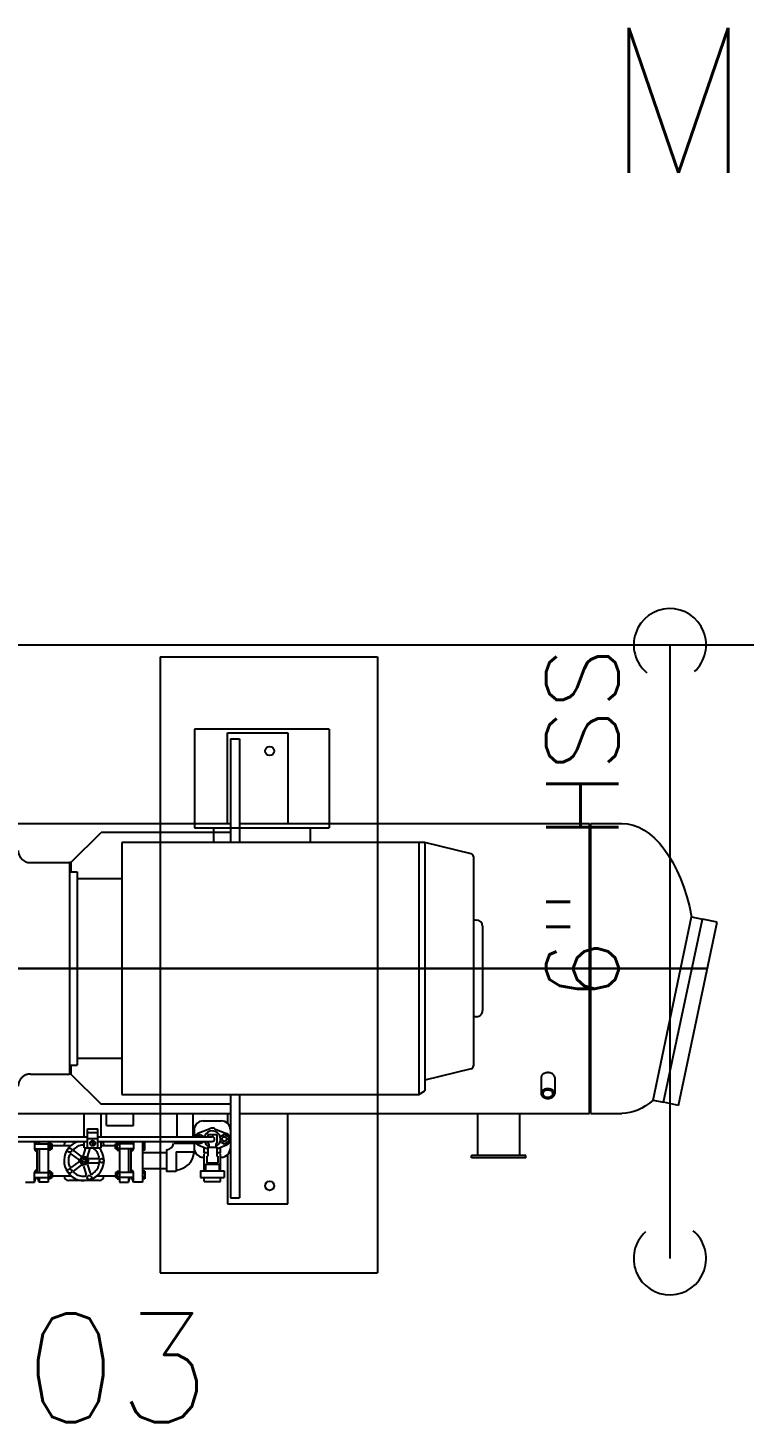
# Model space of a CAD drawing. Header units: inches. Extents: x -578 to 4567, y -980 to 6106.
# Drawn here: x 3159 to 3218.3, y 3562.2 to 3677.6 of the extents above; entities that cross this region are included whole.
import ezdxf
from ezdxf.enums import TextEntityAlignment as Align

# ---------------------------------------------------------------- set-up
doc = ezdxf.new("R2010")
doc.units = ezdxf.units.IN
doc.header["$LTSCALE"] = 25.4
doc.header["$MEASUREMENT"] = 0
for name, pattern in [('CENTERLINE', [12.755904, 9.448818, -0.944882, 1.417323, -0.944882]), ('PHANTOM', [20.15748, 12.598425, -1.259843, 1.889764, -1.259843, 1.889764, -1.259843]), ('SOLID', [0])]:
    doc.linetypes.add(name, pattern=pattern)
doc.layers.get('0').update_dxf_attribs({"linetype": 'CONTINUOUS', "lineweight": 20})
for name, color, linetype in [('3-ON', 7, 'SOLID'), ('A-CONC', 106, 'CONTINUOUS'), ('A-ROOMNAME', 6, 'CONTINUOUS'), ('CYAN', 4, 'PHANTOM'), ('HANSEN_STRAINER', 3, 'CONTINUOUS'), ('HANSEN_VALVES', 3, 'CONTINUOUS'), ('MTR', 1, 'CONTINUOUS'), ('OB', 3, 'CONTINUOUS')]:
    doc.layers.add(name, color=color, linetype=linetype)
doc.layers.add('A-AMONIA', color=7, linetype='CONTINUOUS', true_color=0x920ef1)
doc.layers.add('A-REFRIG EQPM', color=40, linetype='CONTINUOUS', true_color=0xffbf00)
doc.layers.add('NOTES', color=241, linetype='CONTINUOUS', lineweight=30)
doc.styles.add('ROMANS', font='romans')
doc.styles.add('SIMPLEX', font='simplex')

# ---------------------------------------------------------------- blocks, each defined once
blk = doc.blocks.new('A$Cc1381af3')
at = {"color": 0, "linetype": 'Continuous'}
for p, q in [((42.49, 52.22), (41.12, 52.22)), ((41.12, 52.22), (41.12, 51.91)), ((42.49, 52.22), (42.49, 51.91)), ((40.82, 51.35), (40.82, 51.91)), ((42.79, 51.91), (40.82, 51.91)), ((42.79, 51.35), (40.82, 51.35)), ((41.12, 51.35), (41.12, 49.95)), ((41.24, 50.79), (41.24, 51.35)), ((42.37, 50.79), (41.24, 50.79)), ((41.62, 50.69), (41.62, 50.79)), ((41.99, 50.69), (41.99, 50.79)), ((42.37, 50.79), (42.37, 51.35)), ((42.49, 51.35), (42.49, 49.95)), ((42.79, 51.35), (42.79, 51.91)), ((41.12, 50.22), (41.06, 50.22)), ((41.12, 49.85), (41.43, 49.85)), ((41.12, 49.85), (41.12, 49.39)), ((42.27, 50.69), (41.34, 50.69)), ((41.34, 50.13), (41.34, 50.69)), ((41.43, 50.13), (41.34, 50.13)), ((41.43, 49.38), (41.43, 50.13)), ((42.18, 49.38), (42.18, 50.13)), ((42.27, 50.13), (42.18, 50.13)), ((42.18, 49.85), (42.49, 49.85)), ((42.27, 50.13), (42.27, 50.69)), ((42.56, 50.22), (42.49, 50.22)), ((42.49, 49.85), (42.49, 49.39)), ((40.81, 49.12), (40.46, 48.92)), ((40.46, 48.53), (40.46, 48.92)), ((40.46, 48.53), (40.81, 48.33)), ((41.43, 49.52), (40.62, 49.19)), ((41.15, 48.92), (40.81, 49.12)), ((40.81, 48.33), (41.15, 48.53)), ((41.15, 48.9), (41.15, 48.92)), ((41.15, 48.53), (41.15, 48.55)), ((42.18, 49.38), (41.43, 49.38)), ((41.43, 49.1), (41.52, 49.1)), ((41.43, 48.35), (41.43, 49.1)), ((41.52, 49.1), (41.52, 49.38)), ((51.27, 48.91), (41.81, 48.91)), ((51.27, 48.54), (41.81, 48.54)), ((42.09, 49.1), (42.09, 49.38)), ((42.09, 49.1), (42.18, 49.1)), ((42.99, 49.19), (42.18, 49.52)), ((42.18, 48.91), (42.18, 49.1)), ((42.18, 48.35), (42.18, 48.54)), ((42.46, 48.92), (42.81, 49.12)), ((42.46, 48.9), (42.46, 48.92)), ((42.46, 48.53), (42.46, 48.55)), ((42.81, 48.33), (42.46, 48.53)), ((42.81, 49.12), (43.15, 48.92)), ((43.15, 48.53), (42.81, 48.33)), ((43.15, 48.92), (43.15, 48.91)), ((43.31, 48.91), (43.31, 49.47)), ((43.31, 47.97), (43.31, 48.54)), ((52.4, 49.44), (51.02, 49.44)), ((51.02, 49.44), (51.02, 48.91)), ((51.02, 48.54), (51.02, 46.71)), ((51.27, 49.44), (51.27, 47.86)), ((52.15, 48.66), (51.27, 48.66)), ((51.79, 48.87), (51.57, 49.24)), ((51.84, 48.9), (51.63, 49.27)), ((52.15, 49.44), (52.15, 47.86)), ((60.82, 48.91), (52.15, 48.91)), ((60.82, 48.54), (52.15, 48.54)), ((52.4, 49.44), (52.4, 48.91)), ((52.4, 48.54), (52.4, 46.59)), ((41.62, 47.86), (40.62, 48.26)), ((42.18, 48.35), (41.43, 48.35)), ((42.18, 48.35), (41.99, 48.35)), ((41.99, 47.86), (42.99, 48.26)), ((52.15, 48.19), (51.27, 48.19)), ((52.15, 47.86), (51.27, 47.86)), ((42.56, 47.22), (41.06, 47.22))]:
    blk.add_line(p, q, dxfattribs=at)
at = {"color": 0}
for p, q in [((47.4, 51.37), (47.4, 52.02)), ((47.4, 52.02), (47.59, 52.02)), ((49.67, 52.02), (49.48, 52.02)), ((49.67, 51.37), (49.67, 52.02)), ((55.19, 51.37), (55.19, 52.02)), ((55.19, 52.02), (55.39, 52.02)), ((47.4, 51.84), (47.59, 51.84)), ((47.4, 51.55), (47.59, 51.55)), ((47.4, 51.37), (47.59, 51.37)), ((48.34, 51.9), (49.48, 51.9)), ((48.34, 51.49), (49.48, 51.49)), ((49.67, 51.84), (49.48, 51.84)), ((49.67, 51.55), (49.48, 51.55)), ((49.67, 51.37), (49.48, 51.37)), ((49.67, 51.9), (49.82, 51.9)), ((49.67, 51.49), (49.82, 51.49)), ((49.82, 51.49), (49.82, 51.9)), ((52.14, 50.84), (51.91, 51.54)), ((52.48, 50.95), (52.25, 51.65)), ((52.66, 50.89), (53.25, 51.32)), ((52.86, 50.6), (53.46, 51.04)), ((55.19, 51.9), (55.05, 51.9)), ((55.05, 51.49), (55.05, 51.9)), ((55.19, 51.49), (55.05, 51.49)), ((55.19, 51.84), (55.39, 51.84)), ((55.19, 51.55), (55.39, 51.55)), ((55.19, 51.37), (55.39, 51.37)), ((47.4, 49.64), (47.59, 49.64)), ((47.4, 49.64), (47.4, 49)), ((49.67, 49.64), (49.48, 49.64)), ((49.67, 49.64), (49.67, 49)), ((52.03, 50.68), (51.29, 50.68)), ((52.03, 50.33), (51.29, 50.33)), ((52.14, 50.18), (51.91, 49.48)), ((52.48, 50.07), (52.27, 49.44)), ((52.66, 50.13), (53.25, 49.7)), ((52.86, 50.41), (53.46, 49.98)), ((55.19, 49.64), (55.19, 49)), ((55.19, 49.64), (55.39, 49.64)), ((47.4, 49.47), (47.59, 49.47)), ((47.4, 49.18), (47.59, 49.18)), ((47.4, 49), (47.59, 49)), ((48.34, 49.53), (49.48, 49.53)), ((48.34, 49.12), (49.48, 49.12)), ((49.67, 49.47), (49.48, 49.47)), ((49.67, 49.18), (49.48, 49.18)), ((49.67, 49), (49.48, 49)), ((49.67, 49.53), (49.82, 49.53)), ((49.67, 49.12), (49.82, 49.12)), ((49.82, 49.53), (49.82, 49.12)), ((55.19, 49.53), (55.05, 49.53)), ((55.05, 49.53), (55.05, 49.12)), ((55.19, 49.12), (55.05, 49.12)), ((55.19, 49.47), (55.39, 49.47)), ((55.19, 49.18), (55.39, 49.18)), ((55.19, 49), (55.39, 49))]:
    blk.add_line(p, q, dxfattribs=at)
at = {"color": 0, "linetype": 'Continuous', "ltscale": 3}
for p, q in [((44.81, 51.41), (45.59, 51.41)), ((44.81, 49.78), (44.81, 51.41)), ((45.59, 49.6), (45.59, 51.41)), ((43.29, 49.78), (43.29, 49.64)), ((44.81, 49.78), (43.29, 49.78)), ((43.31, 49.09), (45, 49.09))]:
    blk.add_line(p, q, dxfattribs=at)
at = {"color": 0}
for centre, radius in [((51.98, 51.91), 0.176), ((53.62, 51.37), 0.176), ((50.96, 50.51), 0.176), ((52.43, 50.51), 0.133), ((53.62, 49.64), 0.176)]:
    blk.add_circle(centre, radius, dxfattribs=at)
at = {"color": 0, "linetype": 'Continuous'}
for centre, radius in [((40.81, 48.72), 0.188), ((51.71, 49.07), 0.219)]:
    blk.add_circle(centre, radius, dxfattribs=at)
at = {"color": 0}
for centre, radius, start, end in [((52.43, 50.51), 1.65, 284.1534, 220.3206), ((52.43, 50.51), 1.29, 122.4775, 165.5246), ((51.29, 50.8), 0.118, 165.5246, 270), ((51.8, 51.5), 0.118, 18, 122.4775), ((52.03, 50.8), 0.118, 270, 18), ((52.36, 51.68), 0.118, 93.5225, 198), ((52.43, 50.51), 1.29, 50.4775, 93.5225), ((52.59, 50.98), 0.118, 198, 306), ((53.18, 51.42), 0.118, 306, 50.4775), ((53.53, 50.94), 0.118, 21.5225, 126), ((52.43, 50.51), 1.29, 338.4754, 21.5225), ((51.29, 50.21), 0.118, 90, 194.4754), ((52.43, 50.51), 1.29, 194.4754, 235.4403), ((52.03, 50.21), 0.118, 342, 90), ((52.59, 50.03), 0.118, 54, 162), ((52.93, 50.51), 0.118, 126, 234), ((53.18, 49.6), 0.118, 309.5225, 54), ((53.53, 50.08), 0.118, 234, 338.4754), ((51.8, 49.52), 0.118, 321.4739, 342), ((52.43, 50.51), 1.29, 268.3669, 309.5225)]:
    blk.add_arc(centre, radius, start, end, dxfattribs=at)
at = {"color": 0, "linetype": 'Continuous', "ltscale": 3}
for centre, radius, start, end in [((44.93, 49.66), 1.63, 94.2423, 175.7577), ((45.59, 49.01), 0.59, 89.6465, 172.3454)]:
    blk.add_arc(centre, radius, start, end, dxfattribs=at)
at = {"color": 0, "linetype": 'Continuous'}
for centre, radius, start, end in [((41.06, 49.47), 0.75, 89.9993, 179.9993), ((42.56, 49.47), 0.75, 359.9993, 89.9993), ((40.81, 48.72), 0.5, 112.0246, 179.9974), ((40.81, 48.72), 0.5, 179.9974, 247.9767), ((41.81, 48.72), 0.68, 114.4433, 343.994), ((41.81, 48.72), 0.188, 90, 270), ((41.81, 48.72), 0.68, 16.0208, 65.5567), ((42.81, 48.72), 0.5, 22.0361, 67.9754), ((42.81, 48.72), 0.5, 292.0233, 337.9875), ((41.06, 47.97), 0.75, 180.0007, 270.0007), ((41.81, 48.32), 0.5, 247.975, 292.0237), ((42.56, 47.97), 0.75, 269.9993, 359.9993)]:
    blk.add_arc(centre, radius, start, end, dxfattribs=at)
at = {"layer": '3-ON', "color": 0}
for p, q in [((45.59, 51.17), (47.59, 51.17)), ((45.59, 49.85), (47.59, 49.85)), ((43.43, 48.91), (43.43, 49.09)), ((43.43, 46.59), (43.43, 48.54)), ((44.75, 48.91), (44.75, 49.09)), ((44.75, 46.59), (44.75, 48.54))]:
    blk.add_line(p, q, dxfattribs=at)
at = {"layer": 'CYAN', "color": 0}
for p, q in [((53.63, 25.84), (53.63, 43.34)), ((56.87, 43.34), (53.63, 43.34)), ((56.87, 25.84), (53.63, 25.84))]:
    blk.add_line(p, q, dxfattribs=at)
for centre, start, end in [((56.87, 44.34), 270, 0), ((56.87, 24.84), 0, 90)]:
    blk.add_arc(centre, 1, start, end, dxfattribs=at)
at = {"layer": 'HANSEN_STRAINER', "color": 0}
for p, q in [((47.59, 48.91), (47.59, 52.28)), ((47.59, 52.28), (48.34, 52.28)), ((48.34, 52.28), (48.47, 51.9)), ((48.34, 52.28), (48.34, 51.48)), ((48.73, 52.28), (48.6, 51.9)), ((49.48, 52.28), (48.73, 52.28)), ((48.73, 51.9), (48.73, 52.28)), ((49.48, 48.91), (49.48, 52.28)), ((51.17, 52.16), (53.69, 52.16)), ((55.39, 52.28), (56.14, 52.28)), ((55.39, 48.91), (55.39, 52.28)), ((56.14, 52.28), (56.26, 51.9)), ((56.14, 51.9), (56.14, 52.28)), ((56.53, 52.28), (56.4, 51.9)), ((57.28, 52.28), (56.53, 52.28)), ((56.53, 52.28), (56.53, 51.48)), ((48.53, 51.49), (48.53, 49.53)), ((48.73, 49.53), (48.73, 51.49)), ((51.37, 51.77), (49.82, 51.77)), ((55.05, 51.77), (53.49, 51.77)), ((56.53, 51.9), (55.39, 51.9)), ((56.53, 51.49), (55.39, 51.49)), ((56.14, 49.53), (56.14, 51.49)), ((56.33, 49.53), (56.33, 51.49)), ((48.34, 48.91), (48.34, 49.54)), ((48.4, 48.91), (48.47, 49.12)), ((48.67, 48.91), (48.6, 49.12)), ((48.73, 49.12), (48.73, 48.91)), ((51.02, 49.25), (49.82, 49.25)), ((55.05, 49.25), (53.49, 49.25)), ((56.53, 49.53), (55.39, 49.53)), ((56.53, 49.12), (55.39, 49.12)), ((56.14, 48.91), (56.14, 49.12)), ((56.2, 48.91), (56.26, 49.12)), ((56.47, 48.91), (56.4, 49.12)), ((56.53, 48.91), (56.53, 49.54))]:
    blk.add_line(p, q, dxfattribs=at)
for centre, radius, start, end in [((51.17, 51.77), 0.388, 90, 180), ((53.69, 51.77), 0.388, 0, 90), ((48.53, 51.48), 0.194, 180, 270), ((56.33, 51.48), 0.194, 270, 0), ((48.53, 49.54), 0.194, 90, 180), ((56.33, 49.54), 0.194, 0, 90), ((51.17, 49.25), 0.388, 180, 240.5738), ((53.69, 49.25), 0.388, 299.4262, 0)]:
    blk.add_arc(centre, radius, start, end, dxfattribs=at)
at = {"layer": 'HANSEN_VALVES', "color": 0}
blk.add_lwpolyline([(52.43, 50.23), (52.68, 50.37), (52.68, 50.65), (52.43, 50.79), (52.19, 50.65), (52.19, 50.37), (52.43, 50.23)], dxfattribs=at)
blk.add_circle((52.43, 50.51), 0.34, dxfattribs=at)
at = {"layer": 'MTR', "color": 0}
for p, q in [((24.7, 45.02), (24.2, 44.73)), ((49.3, 45.02), (24.7, 45.02)), ((24.7, 24.16), (24.7, 45.02)), ((49.3, 24.16), (49.3, 45.02)), ((24.2, 24.16), (24.2, 44.73)), ((20.18, 25.34), (20.18, 42.65)), ((52.99, 42.01), (49.3, 42.01)), ((52.99, 26.59), (52.99, 42.59)), ((53.63, 42.59), (52.99, 42.59)), ((19.43, 31.09), (19.43, 38.09)), ((49.3, 27.17), (52.99, 27.17)), ((20.38, 25.1), (24.2, 24.16)), ((24.2, 24.16), (49.3, 24.16))]:
    blk.add_line(p, q, dxfattribs=at)
at = {"layer": 'MTR', "color": 0, "linetype": 'PHANTOM', "ltscale": 0.2}
for p, q in [((20.38, 42.9), (24.2, 43.84)), ((33.69, 22.97), (33.69, 24.16)), ((41.7, 22.97), (41.7, 24.16)), ((32.12, 14.78), (32.12, 22.97)), ((43.27, 22.97), (32.12, 22.97)), ((43.27, 14.78), (43.27, 22.97)), ((32.12, 14.78), (43.27, 14.78))]:
    blk.add_line(p, q, dxfattribs=at)
at = {"layer": 'MTR', "color": 0, "linetype": 'SOLID'}
blk.add_line((53.63, 26.59), (52.99, 26.59), dxfattribs=at)
at = {"layer": 'MTR', "color": 0}
for centre, radius, start, end in [((20.43, 42.65), 0.25, 99.9999, 180.0003), ((19.93, 38.09), 0.5, 90, 180.0003), ((19.93, 39.09), 0.5, 270, 298.8477), ((19.93, 31.09), 0.5, 180.0003, 270), ((19.93, 30.09), 0.5, 61.1523, 90), ((20.43, 25.34), 0.25, 180, 260.0001)]:
    blk.add_arc(centre, radius, start, end, dxfattribs=at)
at = {"layer": 'NOTES', "color": 0, "linetype": 'CENTERLINE'}
blk.add_line((117.12, 34.59), (0.81, 34.59), dxfattribs=at)
at = {"layer": 'OB', "color": 0}
for p, q in [((35.56, 54.09), (35.56, 46.59)), ((40.55, 54.09), (35.56, 54.09)), ((39.56, 45.02), (39.56, 53.59)), ((40.31, 53.59), (39.56, 53.59)), ((40.31, 45.02), (40.31, 53.59)), ((40.55, 50.02), (40.55, 54.09)), ((15.86, 50.28), (20.36, 50.28)), ((15.86, 50.28), (15.86, 50.09)), ((15.86, 50.09), (20.36, 50.09)), ((16.36, 46.59), (16.36, 50.09)), ((19.86, 46.59), (19.86, 50.09)), ((20.36, 50.28), (20.36, 50.09)), ((40.55, 46.59), (40.55, 47.42)), ((50.57, 47.59), (48.32, 47.59)), ((48.32, 47.59), (48.32, 46.59)), ((50.57, 47.59), (50.57, 46.59)), ((10.46, 46.59), (7.9, 46.59)), ((10.46, 46.59), (10.46, 22.59)), ((39.56, 46.59), (10.59, 46.59)), ((10.59, 46.59), (10.59, 22.59)), ((69.97, 46.59), (40.31, 46.59)), ((3.22, 45.93), (0, 30.77)), ((4.45, 45.67), (1.22, 30.51)), ((5.31, 45.49), (2.12, 30.32)), ((3.22, 45.93), (4.45, 45.67)), ((5.31, 45.49), (4.45, 45.67)), ((40.31, 45.84), (51.01, 45.84)), ((53.51, 43.34), (51.01, 45.84)), ((13.46, 43.63), (13.46, 44.96)), ((14.58, 43.63), (14.58, 44.96)), ((53.51, 42.59), (53.51, 43.34)), ((53.51, 43.34), (53.63, 43.34)), ((0, 30.77), (1.22, 30.51)), ((2.12, 30.32), (1.22, 30.51)), ((53.51, 25.84), (53.51, 26.59)), ((53.51, 25.84), (51.01, 23.34)), ((53.51, 25.84), (53.63, 25.84)), ((39.56, 15.59), (39.56, 24.16)), ((40.31, 15.59), (40.31, 24.16)), ((40.31, 23.34), (51.01, 23.34)), ((10.46, 22.59), (7.9, 22.59)), ((39.56, 22.59), (10.59, 22.59)), ((35.56, 15.09), (35.56, 22.59)), ((69.97, 22.59), (40.31, 22.59)), ((40.55, 22.59), (40.55, 15.09)), ((40.55, 15.09), (35.56, 15.09)), ((40.31, 15.59), (39.56, 15.59))]:
    blk.add_line(p, q, dxfattribs=at)
for points in [[(13.46, 44.96), (13.46, 44.92), (13.47, 44.88), (13.48, 44.84), (13.5, 44.81), (13.52, 44.77), (13.55, 44.74), (13.58, 44.71), (13.62, 44.68), (13.66, 44.65), (13.7, 44.63), (13.75, 44.61), (13.8, 44.59), (13.85, 44.58), (13.9, 44.57), (13.95, 44.56), (14.01, 44.56), (14.06, 44.56), (14.12, 44.56), (14.17, 44.57), (14.22, 44.59), (14.27, 44.6), (14.32, 44.62), (14.36, 44.64), (14.4, 44.67), (14.44, 44.69), (14.48, 44.72), (14.51, 44.76), (14.53, 44.79), (14.55, 44.83), (14.57, 44.86), (14.58, 44.9), (14.58, 44.94), (14.58, 44.98), (14.58, 45.01), (14.57, 45.05), (14.55, 45.09), (14.53, 45.12), (14.51, 45.16), (14.48, 45.19), (14.44, 45.22), (14.4, 45.25), (14.36, 45.27), (14.32, 45.29), (14.27, 45.31), (14.22, 45.33), (14.17, 45.34), (14.12, 45.35), (14.06, 45.35), (14.01, 45.35), (13.95, 45.35), (13.9, 45.35), (13.85, 45.34), (13.8, 45.32), (13.75, 45.3), (13.7, 45.28), (13.66, 45.26), (13.62, 45.23), (13.58, 45.21), (13.55, 45.18), (13.52, 45.14), (13.5, 45.11), (13.48, 45.07), (13.47, 45.03), (13.46, 45), (13.46, 44.96)], [(14.44, 44.96), (14.44, 44.99), (14.43, 45.02), (14.42, 45.05), (14.4, 45.08), (14.38, 45.11), (14.35, 45.14), (14.32, 45.16), (14.29, 45.19), (14.25, 45.21), (14.21, 45.22), (14.17, 45.24), (14.12, 45.24), (14.08, 45.25), (14.03, 45.25), (13.99, 45.25), (13.94, 45.25), (13.9, 45.24), (13.85, 45.23), (13.81, 45.21), (13.77, 45.2), (13.74, 45.18), (13.7, 45.15), (13.68, 45.13), (13.65, 45.1), (13.63, 45.07), (13.62, 45.04), (13.61, 45.01), (13.6, 44.97), (13.6, 44.94), (13.61, 44.91), (13.62, 44.88), (13.63, 44.85), (13.65, 44.82), (13.68, 44.79), (13.7, 44.76), (13.74, 44.74), (13.77, 44.72), (13.81, 44.7), (13.85, 44.69), (13.9, 44.67), (13.94, 44.67), (13.99, 44.66), (14.03, 44.66), (14.08, 44.66), (14.12, 44.67), (14.17, 44.68), (14.21, 44.69), (14.25, 44.71), (14.29, 44.73), (14.32, 44.75), (14.35, 44.77), (14.38, 44.8), (14.4, 44.83), (14.42, 44.86), (14.43, 44.89), (14.44, 44.92), (14.44, 44.96)], [(13.46, 43.63), (13.46, 43.59), (13.47, 43.55), (13.48, 43.52), (13.5, 43.48), (13.52, 43.44), (13.55, 43.41), (13.58, 43.38), (13.61, 43.35), (13.65, 43.32), (13.69, 43.3), (13.74, 43.28), (13.79, 43.26), (13.84, 43.24), (13.89, 43.23), (13.94, 43.23), (13.99, 43.22), (14.05, 43.22), (14.1, 43.23), (14.15, 43.23), (14.2, 43.24), (14.25, 43.26), (14.3, 43.28), (14.35, 43.3), (14.39, 43.32), (14.43, 43.35), (14.46, 43.38), (14.49, 43.41), (14.52, 43.44), (14.54, 43.48), (14.56, 43.52), (14.57, 43.55), (14.58, 43.59), (14.58, 43.63)]]:
    blk.add_lwpolyline(points, dxfattribs=at)
for centre in [(37.06, 52.59), (37.06, 16.59)]:
    blk.add_circle(centre, 0.375, dxfattribs=at)
at = {"layer": 'OB', "color": 0, "extrusion": (0, 0, -1)}
for start_param, end_param in [(5.854328, 6.286021), (3.144428, 4.350285)]:
    blk.add_ellipse((7.9, 34.59), major_axis=(-0.02, 12), ratio=0.515601, start_param=start_param, end_param=end_param, dxfattribs=at)

msp = doc.modelspace()

# ---------------------------------------------------------------- linework, layer by layer
at = {"layer": 'A-AMONIA'}
for p, q in [((3079.708013, 3626.491918), (3429.739064, 3626.491918)), ((3212.202375, 3626.491918), (3212.202375, 3575.687017))]:
    msp.add_line(p, q, dxfattribs=at)
for centre, start, end in [((3212.202375, 3626.491918), 312.37686697, 230.42899778), ((3212.202375, 3575.687017), 132.37686697, 50.42899778)]:
    msp.add_arc(centre, 3, start, end, dxfattribs=at)
at = {"layer": 'A-CONC'}
for p, q in [((3170, 3625.5), (3188, 3625.5)), ((3170, 3625.5), (3170, 3574.5)), ((3188, 3625.5), (3188, 3574.5)), ((3170, 3574.5), (3188, 3574.5))]:
    msp.add_line(p, q, dxfattribs=at)

# ---------------------------------------------------------------- block references
at = {"layer": 'A-REFRIG EQPM', "rotation": 180}
msp.add_blockref('A$Cc1381af3', (3216.12159, 3634.304136), dxfattribs=at)

# ---------------------------------------------------------------- texts
at = {"layer": 'A-AMONIA', "insert": (3204.946565, 3596.992125), "char_height": 6, "attachment_point": 4, "rotation": 90, "style": 'ROMANS'}
msp.add_mtext('6" HSS', dxfattribs=at)
at = {"layer": 'A-REFRIG EQPM', "style": 'SIMPLEX'}
msp.add_text('SC-03', height=9, dxfattribs=at).set_placement((3153.529344, 3566.654457), align=Align.MIDDLE)
at = {"layer": 'A-ROOMNAME', "style": 'SIMPLEX'}
msp.add_text('MECHANICAL ROOM', height=12, dxfattribs=at).set_placement((3282.588634, 3671.564575), align=Align.MIDDLE)

doc.saveas('drawing.dxf')
